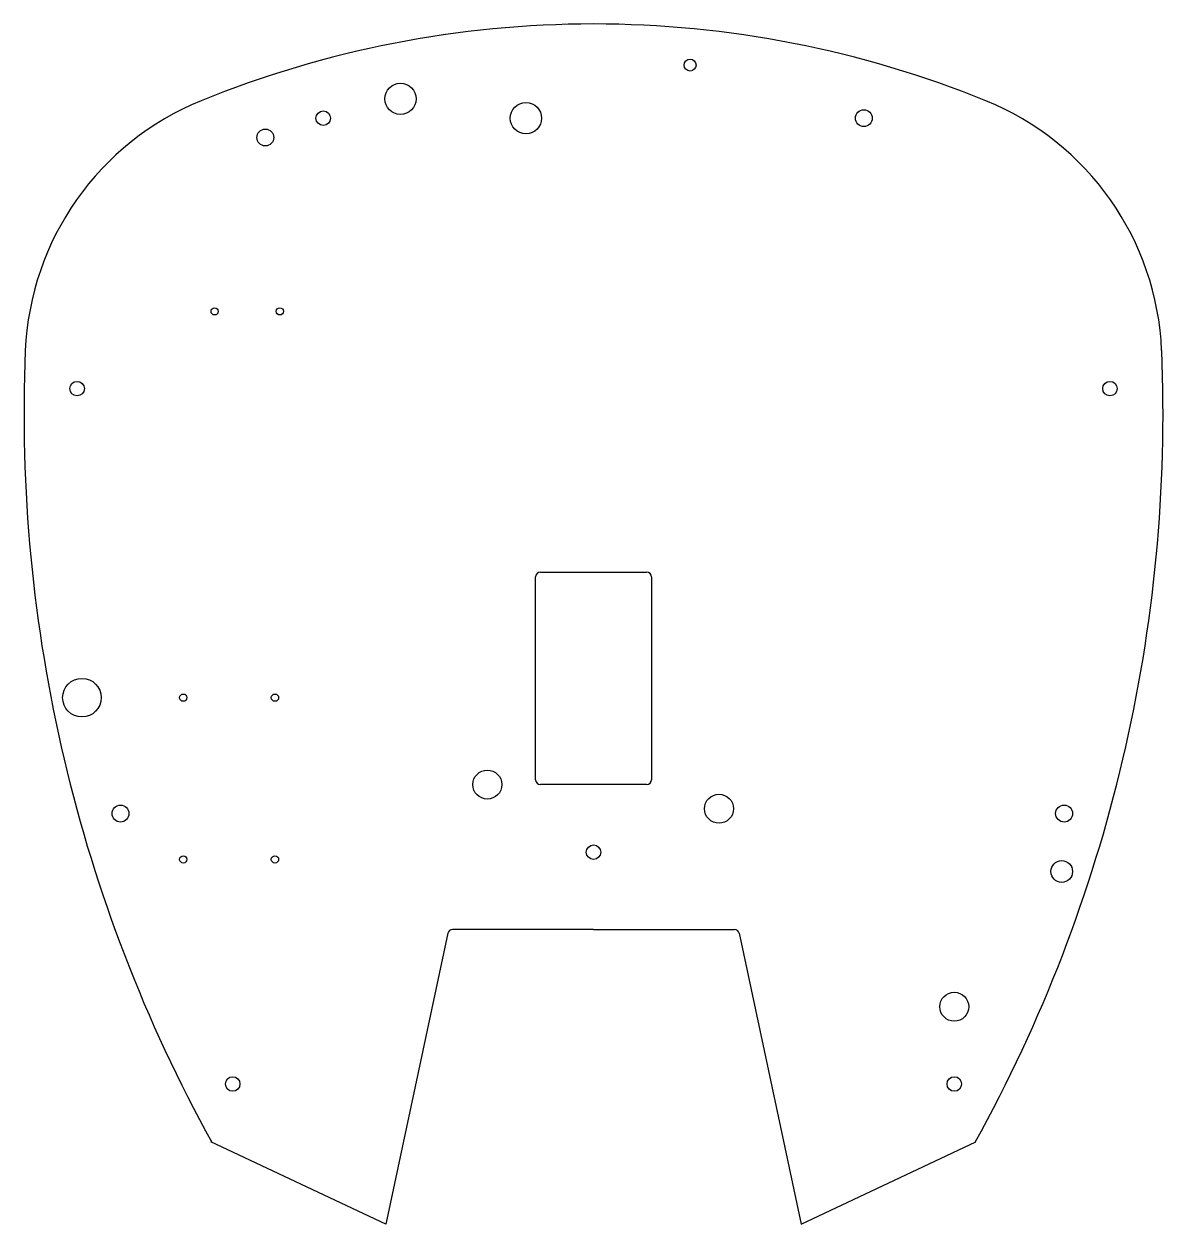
# Model space of a CAD drawing. Header units: inches. Extents: x 16.6 to 46.1, y 3.6 to 34.7.
import ezdxf

# ---------------------------------------------------------------- set-up
doc = ezdxf.new("R2010")
doc.units = ezdxf.units.IN
doc.header["$MEASUREMENT"] = 0

msp = doc.modelspace()

# ---------------------------------------------------------------- linework, layer by layer
for p, q in [((29.997, 20.502), (31.372, 20.502)), ((31.372, 20.502), (32.747, 20.502)), ((29.872, 15.127), (29.872, 20.377)), ((32.872, 20.377), (32.872, 15.127)), ((31.372, 15.002), (29.997, 15.002)), ((32.747, 15.002), (29.997, 15.002)), ((31.372, 11.252), (27.723, 11.252)), ((31.372, 11.252), (35.02, 11.252)), ((27.6, 11.154), (25.997, 3.627)), ((35.143, 11.154), (36.747, 3.627)), ((25.997, 3.627), (21.465, 5.752)), ((36.747, 3.627), (41.278, 5.752))]:
    msp.add_line(p, q)
for centre, radius in [((33.872, 33.627), 0.156), ((26.372, 32.752), 0.406), ((29.622, 32.252), 0.406), ((24.372, 32.252), 0.188), ((38.372, 32.252), 0.219), ((22.872, 31.752), 0.219), ((21.559, 27.252), 0.0938), ((23.247, 27.252), 0.0938), ((17.997, 25.252), 0.188), ((44.747, 25.252), 0.188), ((18.122, 17.252), 0.5), ((20.747, 17.252), 0.0945), ((23.122, 17.252), 0.0945), ((28.622, 15.002), 0.375), ((34.622, 14.377), 0.375), ((19.122, 14.252), 0.219), ((43.559, 14.252), 0.219), ((31.372, 13.252), 0.188), ((20.747, 13.065), 0.0945), ((23.122, 13.065), 0.0945), ((43.497, 12.752), 0.281), ((40.715, 9.252), 0.375), ((22.028, 7.252), 0.188), ((40.715, 7.252), 0.188)]:
    msp.add_circle(centre, radius)
for centre, radius, start, end in [((31.372, 7.69), 27, 90, 112.1087), ((31.372, 7.69), 27, 67.8913, 90), ((23.962, 25.93), 7.312, 112.1087, 177.5991), ((38.781, 25.93), 7.312, 2.4009, 67.8913), ((55.622, 24.602), 39, 177.5991, 208.9184), ((7.122, 24.602), 39, 331.0816, 2.4009), ((29.997, 20.377), 0.125, 90, 180), ((32.747, 20.377), 0.125, 0, 90), ((29.997, 15.127), 0.125, 180, 270), ((32.747, 15.127), 0.125, 270, 0), ((27.723, 11.127), 0.125, 90, 167.9694), ((35.02, 11.127), 0.125, 12.0306, 90)]:
    msp.add_arc(centre, radius, start, end)

doc.saveas('drawing.dxf')
